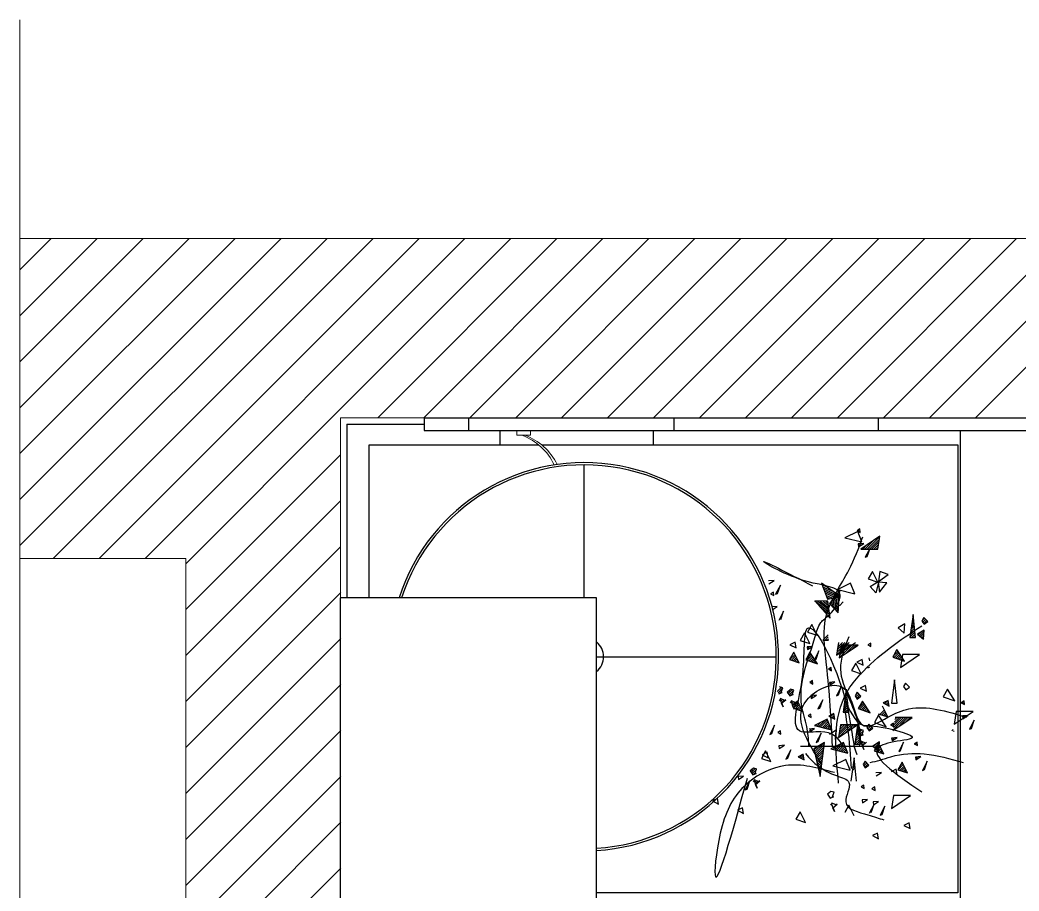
# Model space of a CAD drawing. Header units: millimetres. Extents: x 2837 to 6066, y 1056 to 2217.
# Drawn here: x 2836.9 to 2915, y 2048.4 to 2116.5 of the extents above; entities that cross this region are included whole.
import ezdxf

# ---------------------------------------------------------------- set-up
doc = ezdxf.new("R2010")
doc.units = ezdxf.units.MM
for name, color, linetype, lineweight in [('arredi', 8, 'Continuous', 30), ('legno', 35, 'Continuous', 30), ('muri sezionati', 7, 'Continuous', 18), ('retino muri', 2, 'Continuous', 18)]:
    doc.layers.add(name, color=color, linetype=linetype, lineweight=lineweight)
for name, color, linetype in [('linea tratteggiata', 111, 'Continuous'), ('piante', 102, 'Continuous'), ('tessuti', 51, 'Continuous')]:
    doc.layers.add(name, color=color, linetype=linetype)

msp = doc.modelspace()

# ---------------------------------------------------------------- linework, layer by layer
at = {"layer": 'arredi'}
for p, q in [((2868.484, 2085.374), (2871.984, 2085.374)), ((2868.484, 2085.374), (2868.484, 2084.374)), ((2871.984, 2084.374), (2871.984, 2085.374)), ((2871.984, 2085.374), (2887.984, 2085.374)), ((2887.984, 2085.374), (2887.984, 2084.374)), ((2887.984, 2085.374), (2903.984, 2085.374)), ((2903.984, 2084.374), (2903.984, 2085.374)), ((2903.984, 2085.374), (2924.984, 2085.374)), ((2868.484, 2084.374), (2871.984, 2084.374)), ((2871.984, 2084.374), (2887.984, 2084.374)), ((2887.984, 2084.374), (2903.984, 2084.374)), ((2903.984, 2084.374), (2924.984, 2084.374)), ((2880.999, 2071.286), (2880.999, 2081.686)), ((2861.955, 1870.272), (2861.955, 2071.286)), ((2881.955, 2071.286), (2861.955, 2071.286)), ((2881.955, 1870.272), (2881.955, 2071.286)), ((2881.955, 2066.686), (2895.999, 2066.686)), ((2897.889, 2059.702), (2903.611, 2059.702))]:
    msp.add_line(p, q, dxfattribs=at)
at = {"layer": 'arredi', "lineweight": 20, "transparency": 33554687}
for p, q in [((2875.716, 2084.006), (2875.716, 2084.374)), ((2876.802, 2084.006), (2876.802, 2084.374)), ((2875.716, 2084.006), (2876.802, 2084.006))]:
    msp.add_line(p, q, dxfattribs=at)
at = {"layer": 'arredi', "transparency": 33554687}
for points in [[(2864.185, 2071.286), (2864.185, 2083.245), (2877.436, 2083.245)], [(2877.672, 2083.245), (2910.185, 2083.245), (2910.185, 2048.245), (2881.955, 2048.245)]]:
    msp.add_lwpolyline(points, dxfattribs=at)
at = {"layer": 'arredi', "lineweight": 20, "transparency": 33554687}
for centre, start in [((2874.521, 2079.733), 25.31511), ((2874.758, 2079.733), 25.77401)]:
    msp.add_arc(centre, 4.564, start, 69.42576, dxfattribs=at)
at = {"layer": 'arredi'}
msp.add_arc((2880.999, 2066.686), 1.5, 309.56559, 50.43441, dxfattribs=at)
at = {"layer": 'legno'}
for p, q in [((2862.455, 2084.874), (2868.484, 2084.874)), ((2862.455, 2084.874), (2862.455, 2071.286)), ((2874.406, 2084.374), (2874.406, 2083.245)), ((2886.406, 2083.245), (2886.406, 2084.374)), ((2910.406, 1796.846), (2910.406, 2084.374))]:
    msp.add_line(p, q, dxfattribs=at)
at = {"layer": 'linea tratteggiata', "lineweight": 20, "transparency": 33554687}
msp.add_line((2836.906, 1478.712), (2836.906, 2116.463), dxfattribs=at)
at = {"layer": 'muri sezionati', "transparency": 33554687}
for p, q in [((2836.906, 2099.374), (2861.955, 2099.374)), ((2849.855, 2074.374), (2836.906, 2074.374))]:
    msp.add_line(p, q, dxfattribs=at)
at = {"layer": 'muri sezionati'}
for p, q in [((2964.08, 2099.374), (2861.955, 2099.374)), ((2861.967, 1894.374), (2861.955, 2085.374)), ((2861.955, 2085.374), (2901.955, 2085.374)), ((2901.955, 2085.374), (2941.955, 2085.374)), ((2849.855, 1894.374), (2849.855, 2074.374))]:
    msp.add_line(p, q, dxfattribs=at)
at = {"layer": 'piante'}
for p, q in [((2902.359, 2076.489), (2901.362, 2075.991)), ((2902.536, 2076.674), (2902.313, 2076.536)), ((2902.313, 2076.536), (2902.553, 2076.399)), ((2902.359, 2076.51), (2902.502, 2076.653)), ((2902.691, 2075.659), (2902.359, 2076.489)), ((2902.47, 2076.447), (2902.546, 2076.522)), ((2902.553, 2076.399), (2902.536, 2076.674)), ((2901.362, 2075.991), (2902.691, 2075.659)), ((2904.093, 2076.101), (2902.598, 2075.105)), ((2903.58, 2075.759), (2902.926, 2075.105)), ((2904.093, 2076.098), (2903.099, 2075.105)), ((2904.058, 2075.89), (2903.273, 2075.105)), ((2904.023, 2075.681), (2903.447, 2075.105)), ((2903.927, 2075.105), (2904.093, 2076.101)), ((2902.828, 2075.541), (2902.399, 2075.506)), ((2902.399, 2075.506), (2902.433, 2075.283)), ((2902.422, 2075.357), (2902.586, 2075.521)), ((2902.433, 2075.283), (2902.828, 2075.541)), ((2902.598, 2075.105), (2903.927, 2075.105)), ((2902.687, 2075.449), (2902.775, 2075.536)), ((2903.06, 2075.413), (2902.752, 2075.105)), ((2903.326, 2075.18), (2902.948, 2074.459)), ((2903.103, 2074.528), (2903.326, 2075.18)), ((2903.179, 2074.899), (2903.257, 2074.977)), ((2903.989, 2075.473), (2903.62, 2075.105)), ((2903.954, 2075.265), (2903.794, 2075.105)), ((2902.948, 2074.459), (2903.103, 2074.528)), ((2902.988, 2074.534), (2903.166, 2074.713)), ((2903.519, 2073.357), (2903.187, 2072.776)), ((2903.934, 2072.527), (2903.519, 2073.357)), ((2904.1, 2073.342), (2903.989, 2072.561)), ((2904.731, 2073.119), (2904.1, 2073.342)), ((2895.822, 2072.653), (2895.393, 2072.619)), ((2895.427, 2072.395), (2895.822, 2072.653)), ((2903.187, 2072.776), (2903.934, 2072.527)), ((2903.332, 2072.188), (2904.009, 2072.592)), ((2904.009, 2072.592), (2903.781, 2071.692)), ((2904.638, 2072.474), (2903.971, 2072.527)), ((2903.971, 2072.527), (2904.063, 2071.745)), ((2903.989, 2072.561), (2904.731, 2073.119)), ((2895.783, 2071.745), (2895.56, 2071.608)), ((2895.801, 2071.471), (2895.783, 2071.745)), ((2896.321, 2072.292), (2895.943, 2071.571)), ((2896.097, 2071.64), (2896.321, 2072.292)), ((2900.996, 2071.402), (2899.529, 2072.44)), ((2899.529, 2072.44), (2900.006, 2071.2)), ((2899.982, 2072.119), (2899.584, 2072.296)), ((2900.492, 2071.758), (2899.647, 2072.134)), ((2900.993, 2071.402), (2899.709, 2071.972)), ((2900.786, 2071.359), (2899.771, 2071.81)), ((2900.974, 2071.9), (2900.155, 2070.853)), ((2901.804, 2072.448), (2900.807, 2071.949)), ((2900.807, 2071.949), (2902.136, 2071.617)), ((2900.837, 2070.109), (2900.974, 2071.9)), ((2900.932, 2071.346), (2900.879, 2071.779)), ((2902.136, 2071.617), (2901.804, 2072.448)), ((2903.781, 2071.692), (2903.332, 2072.188)), ((2904.063, 2071.745), (2904.638, 2072.474)), ((2895.56, 2071.608), (2895.801, 2071.471)), ((2895.943, 2071.571), (2896.097, 2071.64)), ((2900.025, 2071.02), (2899.016, 2071.054)), ((2899.016, 2071.054), (2900.199, 2069.702)), ((2899.019, 2071.054), (2900.134, 2070.199)), ((2899.23, 2071.047), (2900.111, 2070.371)), ((2899.441, 2071.04), (2900.088, 2070.544)), ((2899.652, 2071.033), (2900.066, 2070.716)), ((2900.579, 2071.317), (2899.834, 2071.648)), ((2899.863, 2071.025), (2900.043, 2070.888)), ((2900.372, 2071.275), (2899.896, 2071.486)), ((2900.165, 2071.232), (2899.958, 2071.324)), ((2900.006, 2071.2), (2900.996, 2071.402)), ((2900.199, 2069.702), (2900.025, 2071.02)), ((2900.265, 2070.734), (2900.237, 2070.958)), ((2900.407, 2070.578), (2900.344, 2071.095)), ((2900.55, 2070.422), (2900.451, 2071.232)), ((2900.693, 2070.267), (2900.558, 2071.369)), ((2900.835, 2070.111), (2900.665, 2071.505)), ((2900.884, 2070.724), (2900.772, 2071.642)), ((2900.929, 2070.665), (2901.237, 2070.973)), ((2896.076, 2070.612), (2895.646, 2070.578)), ((2895.68, 2070.355), (2896.076, 2070.612)), ((2896.574, 2070.252), (2896.196, 2069.531)), ((2896.35, 2069.599), (2896.574, 2070.252)), ((2899.422, 2070.59), (2900.156, 2070.027)), ((2900.155, 2070.853), (2900.837, 2070.109)), ((2906.683, 2069.997), (2906.443, 2068.195)), ((2906.578, 2069.212), (2906.751, 2069.385)), ((2906.605, 2069.412), (2906.734, 2069.541)), ((2906.632, 2069.613), (2906.716, 2069.697)), ((2906.659, 2069.813), (2906.699, 2069.854)), ((2906.884, 2068.195), (2906.683, 2069.997)), ((2907.539, 2069.754), (2907.385, 2069.479)), ((2907.385, 2069.479), (2907.556, 2069.222)), ((2907.408, 2069.521), (2907.589, 2069.702)), ((2907.447, 2069.386), (2907.673, 2069.612)), ((2907.516, 2069.282), (2907.757, 2069.523)), ((2907.831, 2069.445), (2907.539, 2069.754)), ((2907.556, 2069.222), (2907.831, 2069.445)), ((2898.779, 2069.195), (2898.446, 2068.614)), ((2898.446, 2068.614), (2899.194, 2068.365)), ((2899.194, 2068.365), (2898.779, 2069.195)), ((2906.043, 2069.26), (2905.522, 2068.94)), ((2905.522, 2068.94), (2906.003, 2068.539)), ((2906.003, 2068.539), (2906.043, 2069.26)), ((2906.445, 2068.21), (2906.838, 2068.604)), ((2906.471, 2068.411), (2906.821, 2068.76)), ((2906.498, 2068.611), (2906.803, 2068.916)), ((2906.525, 2068.811), (2906.786, 2069.072)), ((2906.552, 2069.012), (2906.769, 2069.229)), ((2907.553, 2068.771), (2907.031, 2068.451)), ((2907.09, 2068.402), (2907.309, 2068.621)), ((2907.184, 2068.323), (2907.548, 2068.687)), ((2907.512, 2068.05), (2907.553, 2068.771)), ((2897.463, 2067.814), (2897.062, 2067.614)), ((2897.543, 2067.373), (2897.463, 2067.814)), ((2898.204, 2068.549), (2897.872, 2067.968)), ((2897.872, 2067.968), (2898.619, 2067.719)), ((2898.619, 2067.719), (2898.204, 2068.549)), ((2899.647, 2067.988), (2900.088, 2067.988)), ((2899.65, 2068.004), (2900.043, 2068.397)), ((2899.807, 2067.988), (2900.06, 2068.241)), ((2899.981, 2067.988), (2900.078, 2068.085)), ((2900.865, 2067.8), (2900.699, 2066.804)), ((2900.699, 2066.804), (2902.195, 2067.8)), ((2900.7, 2066.806), (2901.693, 2067.8)), ((2900.734, 2067.015), (2901.519, 2067.8)), ((2900.769, 2067.223), (2901.346, 2067.8)), ((2900.804, 2067.432), (2901.172, 2067.8)), ((2906.443, 2068.195), (2906.884, 2068.195)), ((2906.602, 2068.195), (2906.855, 2068.448)), ((2906.776, 2068.195), (2906.873, 2068.291)), ((2907.031, 2068.451), (2907.512, 2068.05)), ((2907.279, 2068.244), (2907.538, 2068.503)), ((2907.374, 2068.165), (2907.527, 2068.319)), ((2907.469, 2068.087), (2907.517, 2068.135)), ((2897.376, 2067.053), (2897.044, 2066.472)), ((2897.062, 2067.614), (2897.543, 2067.373)), ((2897.791, 2066.223), (2897.376, 2067.053)), ((2898.633, 2067.036), (2898.301, 2066.455)), ((2898.838, 2067.5), (2898.409, 2067.465)), ((2898.409, 2067.465), (2898.443, 2067.242)), ((2898.432, 2067.316), (2898.596, 2067.48)), ((2898.443, 2067.242), (2898.838, 2067.5)), ((2899.215, 2066.123), (2898.633, 2067.036)), ((2898.697, 2067.408), (2898.785, 2067.495)), ((2899.336, 2067.139), (2898.958, 2066.418)), ((2899.113, 2066.487), (2899.336, 2067.139)), ((2901.074, 2067.597), (2900.908, 2066.601)), ((2900.908, 2066.601), (2902.403, 2067.597)), ((2900.908, 2066.604), (2901.901, 2067.597)), ((2900.943, 2066.812), (2901.728, 2067.597)), ((2900.978, 2067.02), (2901.554, 2067.597)), ((2901.012, 2067.229), (2901.381, 2067.597)), ((2901.047, 2067.437), (2901.207, 2067.597)), ((2902.403, 2067.597), (2901.074, 2067.597)), ((2901.421, 2066.943), (2902.075, 2067.597)), ((2901.941, 2067.289), (2902.249, 2067.597)), ((2903.377, 2067.761), (2903.154, 2067.624)), ((2903.154, 2067.624), (2903.395, 2067.487)), ((2903.395, 2067.487), (2903.377, 2067.761)), ((2905.428, 2067.242), (2905.096, 2066.661)), ((2905.132, 2066.724), (2905.515, 2067.107)), ((2905.364, 2067.13), (2905.447, 2067.213)), ((2906.01, 2066.329), (2905.428, 2067.242)), ((2897.044, 2066.472), (2897.791, 2066.223)), ((2897.061, 2066.466), (2897.467, 2066.872)), ((2897.191, 2066.423), (2897.524, 2066.756)), ((2897.245, 2066.824), (2897.409, 2066.987)), ((2897.321, 2066.379), (2897.582, 2066.64)), ((2897.451, 2066.336), (2897.64, 2066.525)), ((2897.582, 2066.293), (2897.698, 2066.409)), ((2897.712, 2066.249), (2897.756, 2066.293)), ((2898.301, 2066.455), (2899.215, 2066.123)), ((2898.337, 2066.518), (2898.72, 2066.901)), ((2898.409, 2066.416), (2898.787, 2066.794)), ((2898.536, 2066.37), (2898.855, 2066.688)), ((2898.569, 2066.924), (2898.652, 2067.007)), ((2898.663, 2066.323), (2898.922, 2066.582)), ((2898.791, 2066.277), (2898.99, 2066.476)), ((2898.918, 2066.231), (2899.057, 2066.37)), ((2898.958, 2066.418), (2899.113, 2066.487)), ((2898.998, 2066.493), (2899.176, 2066.672)), ((2899.045, 2066.184), (2899.125, 2066.264)), ((2899.189, 2066.858), (2899.267, 2066.936)), ((2902.705, 2066.476), (2902.304, 2066.276)), ((2902.304, 2066.276), (2902.785, 2066.035)), ((2902.785, 2066.035), (2902.705, 2066.476)), ((2903.24, 2066.594), (2903.274, 2066.371)), ((2905.096, 2066.661), (2906.01, 2066.329)), ((2905.204, 2066.622), (2905.582, 2067.001)), ((2905.331, 2066.576), (2905.65, 2066.895)), ((2905.458, 2066.53), (2905.717, 2066.789)), ((2905.586, 2066.483), (2905.785, 2066.683)), ((2905.872, 2066.855), (2905.706, 2065.859)), ((2905.706, 2065.859), (2907.202, 2066.855)), ((2905.713, 2066.437), (2905.852, 2066.577)), ((2905.84, 2066.391), (2905.92, 2066.471)), ((2907.202, 2066.855), (2905.872, 2066.855)), ((2905.968, 2066.345), (2905.988, 2066.365)), ((2899.173, 2066.138), (2899.192, 2066.158)), ((2900.291, 2065.848), (2900.068, 2065.711)), ((2900.068, 2065.711), (2900.308, 2065.574)), ((2900.114, 2065.684), (2900.257, 2065.827)), ((2900.225, 2065.621), (2900.3, 2065.697)), ((2900.308, 2065.574), (2900.291, 2065.848)), ((2902.207, 2066.181), (2901.875, 2065.6)), ((2901.875, 2065.6), (2902.623, 2065.351)), ((2902.623, 2065.351), (2902.207, 2066.181)), ((2903.156, 2065.829), (2903.31, 2065.897)), ((2898.84, 2064.823), (2898.617, 2064.686)), ((2898.617, 2064.686), (2898.858, 2064.549)), ((2898.664, 2064.659), (2898.807, 2064.802)), ((2898.858, 2064.549), (2898.84, 2064.823)), ((2900.583, 2064.715), (2900.153, 2064.681)), ((2900.153, 2064.681), (2900.188, 2064.458)), ((2900.176, 2064.532), (2900.341, 2064.696)), ((2900.188, 2064.458), (2900.583, 2064.715)), ((2900.442, 2064.623), (2900.529, 2064.711)), ((2905.248, 2064.873), (2905.008, 2063.07)), ((2905.449, 2063.07), (2905.248, 2064.873)), ((2896.072, 2063.977), (2896.385, 2064.291)), ((2896.141, 2063.873), (2896.492, 2064.224)), ((2896.195, 2063.793), (2896.469, 2063.896)), ((2896.259, 2063.818), (2896.399, 2063.957)), ((2896.504, 2064.257), (2896.263, 2064.325)), ((2896.364, 2063.857), (2896.504, 2064.257)), ((2896.469, 2063.896), (2896.364, 2063.857)), ((2897.123, 2064.154), (2896.848, 2063.931)), ((2896.848, 2063.931), (2897.054, 2063.622)), ((2896.862, 2063.91), (2897.033, 2064.081)), ((2896.931, 2063.805), (2897.245, 2064.119)), ((2897.001, 2063.701), (2897.352, 2064.052)), ((2897.363, 2064.085), (2897.123, 2064.154)), ((2897.223, 2063.685), (2897.363, 2064.085)), ((2898.774, 2064.596), (2898.85, 2064.672)), ((2901.081, 2064.355), (2900.703, 2063.634)), ((2900.858, 2063.702), (2901.081, 2064.355)), ((2900.934, 2064.074), (2901.012, 2064.152)), ((2901.459, 2064.155), (2901.219, 2062.353)), ((2901.435, 2063.971), (2901.475, 2064.012)), ((2901.66, 2062.353), (2901.459, 2064.155)), ((2902.315, 2063.912), (2902.161, 2063.637)), ((2902.607, 2063.603), (2902.315, 2063.912)), ((2902.958, 2064.435), (2902.557, 2064.235)), ((2902.557, 2064.235), (2903.038, 2063.995)), ((2903.038, 2063.995), (2902.958, 2064.435)), ((2906.104, 2064.629), (2905.95, 2064.355)), ((2905.95, 2064.355), (2906.122, 2064.097)), ((2906.396, 2064.32), (2906.104, 2064.629)), ((2906.122, 2064.097), (2906.396, 2064.32)), ((2909.379, 2064.147), (2909.047, 2063.566)), ((2909.961, 2063.234), (2909.379, 2064.147)), ((2896.332, 2063.416), (2896.263, 2063.244)), ((2896.263, 2063.244), (2896.298, 2063.33)), ((2896.298, 2063.33), (2896.538, 2062.763)), ((2896.301, 2063.339), (2896.364, 2063.401)), ((2896.668, 2063.263), (2896.332, 2063.416)), ((2896.348, 2063.212), (2896.483, 2063.347)), ((2896.4, 2063.09), (2896.603, 2063.293)), ((2896.418, 2063.047), (2896.744, 2063.33)), ((2896.744, 2063.33), (2896.654, 2063.251)), ((2896.654, 2063.251), (2896.668, 2063.263)), ((2897.054, 2063.622), (2897.329, 2063.725)), ((2897.119, 2063.646), (2897.259, 2063.786)), ((2897.191, 2063.244), (2897.123, 2063.072)), ((2897.123, 2063.072), (2897.157, 2063.158)), ((2897.157, 2063.158), (2897.398, 2062.592)), ((2897.161, 2063.167), (2897.223, 2063.229)), ((2897.527, 2063.092), (2897.191, 2063.244)), ((2897.207, 2063.04), (2897.343, 2063.175)), ((2897.329, 2063.725), (2897.223, 2063.685)), ((2897.259, 2062.918), (2897.462, 2063.121)), ((2897.277, 2062.875), (2897.604, 2063.158)), ((2897.67, 2063.243), (2897.338, 2062.662)), ((2897.604, 2063.158), (2897.513, 2063.079)), ((2897.539, 2063.014), (2897.703, 2063.178)), ((2898.086, 2062.413), (2897.67, 2063.243)), ((2899.132, 2063.69), (2898.703, 2063.656)), ((2898.703, 2063.656), (2898.737, 2063.433)), ((2898.726, 2063.507), (2898.89, 2063.671)), ((2898.737, 2063.433), (2899.132, 2063.69)), ((2898.991, 2063.598), (2899.079, 2063.686)), ((2899.631, 2063.33), (2899.253, 2062.609)), ((2899.407, 2062.677), (2899.631, 2063.33)), ((2899.483, 2063.049), (2899.561, 2063.127)), ((2900.703, 2063.634), (2900.858, 2063.702)), ((2900.743, 2063.709), (2900.921, 2063.888)), ((2901.301, 2062.97), (2901.562, 2063.231)), ((2901.328, 2063.17), (2901.545, 2063.387)), ((2901.354, 2063.37), (2901.527, 2063.543)), ((2901.381, 2063.571), (2901.51, 2063.699)), ((2901.408, 2063.771), (2901.492, 2063.856)), ((2902.161, 2063.637), (2902.332, 2063.38)), ((2902.184, 2063.68), (2902.365, 2063.86)), ((2902.223, 2063.544), (2902.449, 2063.771)), ((2902.292, 2063.44), (2902.533, 2063.681)), ((2902.332, 2063.38), (2902.607, 2063.603)), ((2902.742, 2063.223), (2902.41, 2062.642)), ((2902.678, 2063.111), (2902.761, 2063.194)), ((2903.324, 2062.31), (2902.742, 2063.223)), ((2904.746, 2063.274), (2904.345, 2063.074)), ((2904.468, 2063.012), (2904.714, 2063.258)), ((2904.584, 2062.955), (2904.771, 2063.141)), ((2904.827, 2062.834), (2904.746, 2063.274)), ((2909.047, 2063.566), (2909.961, 2063.234)), ((2910.68, 2063.233), (2910.457, 2063.096)), ((2910.503, 2063.07), (2910.646, 2063.213)), ((2910.697, 2062.959), (2910.68, 2063.233)), ((2896.538, 2062.763), (2896.418, 2063.047)), ((2897.398, 2062.592), (2897.277, 2062.875)), ((2897.338, 2062.662), (2898.086, 2062.413)), ((2897.355, 2062.657), (2897.761, 2063.062)), ((2897.485, 2062.613), (2897.819, 2062.947)), ((2897.513, 2063.079), (2897.527, 2063.092)), ((2897.616, 2062.57), (2897.877, 2062.831)), ((2897.746, 2062.527), (2897.935, 2062.715)), ((2897.876, 2062.483), (2897.993, 2062.6)), ((2898.006, 2062.44), (2898.05, 2062.484)), ((2899.253, 2062.609), (2899.407, 2062.677)), ((2899.292, 2062.684), (2899.471, 2062.863)), ((2901.219, 2062.353), (2901.66, 2062.353)), ((2901.221, 2062.369), (2901.614, 2062.762)), ((2901.247, 2062.569), (2901.597, 2062.918)), ((2901.274, 2062.769), (2901.579, 2063.075)), ((2901.378, 2062.353), (2901.631, 2062.606)), ((2901.552, 2062.353), (2901.649, 2062.45)), ((2902.41, 2062.642), (2903.324, 2062.31)), ((2902.446, 2062.705), (2902.829, 2063.088)), ((2902.517, 2062.603), (2902.896, 2062.982)), ((2902.645, 2062.557), (2902.964, 2062.876)), ((2902.772, 2062.51), (2903.031, 2062.769)), ((2902.899, 2062.464), (2903.099, 2062.663)), ((2903.027, 2062.418), (2903.166, 2062.557)), ((2903.154, 2062.372), (2903.234, 2062.451)), ((2903.281, 2062.325), (2903.301, 2062.345)), ((2904.103, 2062.184), (2904.437, 2062.517)), ((2904.234, 2062.141), (2904.495, 2062.402)), ((2904.704, 2061.984), (2904.288, 2062.814)), ((2904.345, 2063.074), (2904.827, 2062.834)), ((2904.353, 2063.07), (2904.367, 2063.085)), ((2904.7, 2062.897), (2904.797, 2062.994)), ((2904.816, 2062.839), (2904.824, 2062.847)), ((2905.008, 2063.07), (2905.449, 2063.07)), ((2910.063, 2062.415), (2909.896, 2061.419)), ((2909.896, 2061.419), (2911.392, 2062.415)), ((2911.392, 2062.415), (2910.063, 2062.415)), ((2910.457, 2063.096), (2910.697, 2062.959)), ((2910.613, 2063.006), (2910.689, 2063.082)), ((2898.705, 2062.203), (2898.481, 2062.066)), ((2898.481, 2062.066), (2898.722, 2061.929)), ((2898.638, 2061.976), (2898.714, 2062.052)), ((2898.722, 2061.929), (2898.705, 2062.203)), ((2899.982, 2061.816), (2898.985, 2061.318)), ((2899.184, 2061.268), (2899.483, 2061.567)), ((2899.323, 2061.233), (2899.83, 2061.74)), ((2899.462, 2061.199), (2900.01, 2061.746)), ((2899.601, 2061.164), (2900.059, 2061.622)), ((2900.314, 2060.986), (2899.982, 2061.816)), ((2900.506, 2062.241), (2900.105, 2062.04)), ((2900.105, 2062.04), (2900.586, 2061.8)), ((2900.112, 2062.037), (2900.126, 2062.051)), ((2900.228, 2061.979), (2900.473, 2062.224)), ((2900.343, 2061.921), (2900.53, 2062.107)), ((2900.459, 2061.863), (2900.557, 2061.961)), ((2900.586, 2061.8), (2900.506, 2062.241)), ((2900.575, 2061.805), (2900.583, 2061.814)), ((2902.386, 2061.667), (2902.145, 2059.865)), ((2902.586, 2059.865), (2902.386, 2061.667)), ((2903.994, 2062.118), (2903.661, 2061.537)), ((2903.956, 2062.233), (2904.704, 2061.984)), ((2904.575, 2061.205), (2903.994, 2062.118)), ((2904.364, 2062.097), (2904.553, 2062.286)), ((2904.494, 2062.054), (2904.61, 2062.17)), ((2904.624, 2062.01), (2904.668, 2062.055)), ((2905.119, 2060.933), (2906.614, 2061.93)), ((2905.119, 2060.936), (2906.113, 2061.93)), ((2905.154, 2061.145), (2905.939, 2061.93)), ((2905.189, 2061.353), (2905.766, 2061.93)), ((2905.224, 2061.561), (2905.592, 2061.93)), ((2905.258, 2061.77), (2905.418, 2061.93)), ((2906.614, 2061.93), (2905.285, 2061.93)), ((2905.632, 2061.275), (2906.286, 2061.93)), ((2906.152, 2061.622), (2906.46, 2061.93)), ((2910.972, 2062.1), (2910.542, 2062.066)), ((2910.542, 2062.066), (2910.577, 2061.843)), ((2910.565, 2061.917), (2910.73, 2062.081)), ((2910.577, 2061.843), (2910.972, 2062.1)), ((2910.831, 2062.008), (2910.918, 2062.096)), ((2911.47, 2061.74), (2911.092, 2061.019)), ((2911.247, 2061.088), (2911.47, 2061.74)), ((2895.867, 2061.342), (2895.489, 2060.621)), ((2895.644, 2060.69), (2895.867, 2061.342)), ((2896.338, 2060.9), (2896.115, 2060.762)), ((2896.355, 2060.625), (2896.338, 2060.9)), ((2898.997, 2061.07), (2898.567, 2061.036)), ((2898.59, 2060.887), (2898.755, 2061.051)), ((2898.602, 2060.813), (2898.997, 2061.07)), ((2898.856, 2060.978), (2898.943, 2061.066)), ((2898.985, 2061.318), (2900.314, 2060.986)), ((2899.046, 2061.303), (2899.136, 2061.393)), ((2899.74, 2061.129), (2900.109, 2061.498)), ((2899.879, 2061.095), (2900.159, 2061.374)), ((2900.018, 2061.06), (2900.208, 2061.25)), ((2900.674, 2060.937), (2900.153, 2060.617)), ((2900.157, 2061.025), (2900.258, 2061.126)), ((2900.296, 2060.99), (2900.308, 2061.002)), ((2900.634, 2060.216), (2900.674, 2060.937)), ((2901.024, 2061.371), (2900.858, 2060.375)), ((2900.858, 2060.375), (2902.353, 2061.371)), ((2900.858, 2060.377), (2901.852, 2061.371)), ((2900.893, 2060.586), (2901.678, 2061.371)), ((2900.928, 2060.794), (2901.505, 2061.371)), ((2900.963, 2061.002), (2901.331, 2061.371)), ((2900.997, 2061.211), (2901.157, 2061.371)), ((2902.353, 2061.371), (2901.024, 2061.371)), ((2901.371, 2060.716), (2902.025, 2061.371)), ((2901.891, 2061.063), (2902.199, 2061.371)), ((2902.254, 2060.682), (2902.471, 2060.899)), ((2902.281, 2060.882), (2902.454, 2061.055)), ((2902.573, 2061.003), (2902.298, 2060.78)), ((2902.298, 2060.78), (2902.504, 2060.471)), ((2902.308, 2061.083), (2902.436, 2061.211)), ((2902.312, 2060.759), (2902.483, 2060.93)), ((2902.335, 2061.283), (2902.419, 2061.368)), ((2902.361, 2061.483), (2902.402, 2061.524)), ((2902.381, 2060.655), (2902.694, 2060.968)), ((2902.451, 2060.551), (2902.802, 2060.902)), ((2902.813, 2060.934), (2902.573, 2061.003)), ((2902.673, 2060.534), (2902.813, 2060.934)), ((2903.242, 2061.424), (2903.087, 2061.15)), ((2903.087, 2061.15), (2903.259, 2060.892)), ((2903.111, 2061.192), (2903.291, 2061.372)), ((2903.149, 2061.056), (2903.376, 2061.283)), ((2903.219, 2060.952), (2903.46, 2061.193)), ((2903.534, 2061.115), (2903.242, 2061.424)), ((2903.259, 2060.892), (2903.534, 2061.115)), ((2903.661, 2061.537), (2904.575, 2061.205)), ((2905.15, 2061.501), (2904.926, 2061.363)), ((2904.926, 2061.363), (2905.167, 2061.226)), ((2904.973, 2061.337), (2905.116, 2061.48)), ((2905.083, 2061.274), (2905.159, 2061.35)), ((2905.167, 2061.226), (2905.15, 2061.501)), ((2909.716, 2060.893), (2909.832, 2061.01)), ((2909.846, 2060.85), (2909.89, 2060.894)), ((2911.092, 2061.019), (2911.247, 2061.088)), ((2911.132, 2061.094), (2911.31, 2061.273)), ((2911.323, 2061.459), (2911.401, 2061.537)), ((2895.489, 2060.621), (2895.644, 2060.69)), ((2896.115, 2060.762), (2896.355, 2060.625)), ((2899.495, 2060.71), (2899.117, 2059.989)), ((2899.117, 2059.989), (2899.272, 2060.058)), ((2899.157, 2060.064), (2899.335, 2060.243)), ((2899.272, 2060.058), (2899.495, 2060.71)), ((2899.348, 2060.429), (2899.426, 2060.507)), ((2901.251, 2059.993), (2900.254, 2059.495)), ((2901.583, 2059.163), (2901.251, 2059.993)), ((2902.147, 2059.881), (2902.541, 2060.274)), ((2902.174, 2060.081), (2902.523, 2060.43)), ((2902.201, 2060.281), (2902.506, 2060.587)), ((2902.228, 2060.482), (2902.489, 2060.743)), ((2902.305, 2059.865), (2902.558, 2060.118)), ((2902.504, 2060.471), (2902.779, 2060.574)), ((2902.569, 2060.495), (2902.708, 2060.635)), ((2902.641, 2060.093), (2902.573, 2059.921)), ((2902.573, 2059.921), (2902.607, 2060.007)), ((2902.607, 2060.007), (2902.847, 2059.441)), ((2902.61, 2060.016), (2902.673, 2060.079)), ((2902.977, 2059.941), (2902.641, 2060.093)), ((2902.657, 2059.889), (2902.793, 2060.025)), ((2902.779, 2060.574), (2902.673, 2060.534)), ((2902.727, 2059.724), (2903.054, 2060.007)), ((2903.054, 2060.007), (2902.963, 2059.929)), ((2904.064, 2060.028), (2903.543, 2059.708)), ((2904.024, 2059.307), (2904.064, 2060.028)), ((2905.442, 2060.368), (2905.012, 2060.333)), ((2905.012, 2060.333), (2905.047, 2060.11)), ((2905.035, 2060.184), (2905.199, 2060.348)), ((2905.047, 2060.11), (2905.442, 2060.368)), ((2905.3, 2060.276), (2905.388, 2060.364)), ((2905.94, 2060.007), (2905.562, 2059.286)), ((2905.717, 2059.355), (2905.94, 2060.007)), ((2907.005, 2060.014), (2906.782, 2059.877)), ((2906.828, 2059.85), (2906.972, 2059.994)), ((2907.022, 2059.74), (2907.005, 2060.014)), ((2895.168, 2059.32), (2894.836, 2058.739)), ((2895.292, 2059.228), (2894.891, 2059.028)), ((2895.584, 2058.49), (2895.168, 2059.32)), ((2895.372, 2058.787), (2895.292, 2059.228)), ((2896.63, 2059.767), (2896.201, 2059.732)), ((2896.201, 2059.732), (2896.235, 2059.509)), ((2896.235, 2059.509), (2896.63, 2059.767)), ((2897.128, 2059.406), (2896.751, 2058.685)), ((2896.905, 2058.754), (2897.128, 2059.406)), ((2899.773, 2059.988), (2898.942, 2059.49)), ((2898.942, 2059.49), (2899.441, 2057.331)), ((2898.963, 2059.4), (2899.218, 2059.655)), ((2898.996, 2059.259), (2899.652, 2059.915)), ((2899.028, 2059.118), (2899.755, 2059.845)), ((2899.061, 2058.977), (2899.73, 2059.646)), ((2899.093, 2058.836), (2899.706, 2059.448)), ((2899.126, 2058.695), (2899.681, 2059.25)), ((2899.441, 2057.331), (2899.773, 2059.988)), ((2900.254, 2059.495), (2901.583, 2059.163)), ((2900.314, 2059.48), (2900.405, 2059.571)), ((2900.453, 2059.446), (2900.752, 2059.744)), ((2900.592, 2059.411), (2901.099, 2059.918)), ((2900.731, 2059.376), (2901.279, 2059.924)), ((2900.87, 2059.341), (2901.328, 2059.8)), ((2901.009, 2059.307), (2901.378, 2059.676)), ((2901.148, 2059.272), (2901.428, 2059.552)), ((2901.287, 2059.237), (2901.477, 2059.428)), ((2901.426, 2059.203), (2901.527, 2059.304)), ((2902.145, 2059.865), (2902.586, 2059.865)), ((2902.479, 2059.865), (2902.575, 2059.962)), ((2902.709, 2059.767), (2902.912, 2059.97)), ((2902.847, 2059.441), (2902.727, 2059.724)), ((2902.963, 2059.929), (2902.977, 2059.941)), ((2903.543, 2059.708), (2904.024, 2059.307)), ((2903.601, 2059.659), (2903.821, 2059.878)), ((2903.98, 2059.921), (2903.647, 2059.34)), ((2903.647, 2059.34), (2904.395, 2059.091)), ((2903.664, 2059.334), (2904.07, 2059.74)), ((2903.696, 2059.58), (2904.06, 2059.944)), ((2903.791, 2059.501), (2904.049, 2059.76)), ((2903.795, 2059.291), (2904.128, 2059.624)), ((2903.849, 2059.692), (2904.012, 2059.856)), ((2903.886, 2059.422), (2904.039, 2059.576)), ((2903.925, 2059.247), (2904.186, 2059.509)), ((2904.395, 2059.091), (2903.98, 2059.921)), ((2903.98, 2059.344), (2904.029, 2059.392)), ((2904.055, 2059.204), (2904.244, 2059.393)), ((2904.185, 2059.161), (2904.302, 2059.277)), ((2905.562, 2059.286), (2905.717, 2059.355)), ((2905.601, 2059.362), (2905.78, 2059.54)), ((2905.793, 2059.726), (2905.87, 2059.804)), ((2906.782, 2059.877), (2907.022, 2059.74)), ((2906.939, 2059.787), (2907.015, 2059.863)), ((2894.836, 2058.739), (2895.584, 2058.49)), ((2894.891, 2059.028), (2895.372, 2058.787)), ((2896.751, 2058.685), (2896.905, 2058.754)), ((2898.11, 2059.069), (2897.709, 2058.868)), ((2897.709, 2058.868), (2898.19, 2058.628)), ((2897.716, 2058.865), (2897.73, 2058.879)), ((2897.832, 2058.807), (2898.077, 2059.052)), ((2897.948, 2058.749), (2898.134, 2058.936)), ((2898.063, 2058.691), (2898.161, 2058.789)), ((2898.19, 2058.628), (2898.11, 2059.069)), ((2898.179, 2058.634), (2898.187, 2058.642)), ((2899.159, 2058.554), (2899.656, 2059.051)), ((2899.191, 2058.413), (2899.631, 2058.853)), ((2899.224, 2058.272), (2899.606, 2058.654)), ((2899.256, 2058.131), (2899.581, 2058.456)), ((2901.427, 2058.65), (2900.43, 2058.152)), ((2901.76, 2057.82), (2901.427, 2058.65)), ((2901.565, 2059.168), (2901.576, 2059.18)), ((2902.077, 2058.774), (2901.837, 2056.972)), ((2902.026, 2058.39), (2902.11, 2058.475)), ((2902.053, 2058.59), (2902.093, 2058.631)), ((2902.278, 2056.972), (2902.077, 2058.774)), ((2902.933, 2058.531), (2902.779, 2058.256)), ((2902.802, 2058.299), (2902.983, 2058.479)), ((2903.225, 2058.222), (2902.933, 2058.531)), ((2904.316, 2059.117), (2904.36, 2059.161)), ((2905.835, 2058.435), (2905.503, 2057.854)), ((2906.251, 2057.605), (2905.835, 2058.435)), ((2907.297, 2058.881), (2906.868, 2058.847)), ((2906.868, 2058.847), (2906.902, 2058.624)), ((2906.891, 2058.698), (2907.055, 2058.862)), ((2906.902, 2058.624), (2907.297, 2058.881)), ((2907.156, 2058.789), (2907.244, 2058.877)), ((2907.796, 2058.521), (2907.418, 2057.8)), ((2907.572, 2057.869), (2907.796, 2058.521)), ((2894.224, 2057.981), (2893.95, 2057.758)), ((2893.95, 2057.758), (2894.156, 2057.449)), ((2893.963, 2057.737), (2894.135, 2057.909)), ((2894.033, 2057.633), (2894.346, 2057.947)), ((2894.102, 2057.529), (2894.454, 2057.88)), ((2894.465, 2057.913), (2894.224, 2057.981)), ((2894.325, 2057.513), (2894.465, 2057.913)), ((2899.289, 2057.99), (2899.557, 2058.257)), ((2899.321, 2057.849), (2899.532, 2058.059)), ((2899.354, 2057.707), (2899.507, 2057.861)), ((2899.387, 2057.566), (2899.482, 2057.662)), ((2900.43, 2058.152), (2901.76, 2057.82)), ((2901.946, 2057.789), (2902.163, 2058.006)), ((2901.972, 2057.989), (2902.145, 2058.162)), ((2901.999, 2058.19), (2902.128, 2058.318)), ((2902.779, 2058.256), (2902.951, 2057.999)), ((2902.841, 2058.163), (2903.067, 2058.39)), ((2902.91, 2058.059), (2903.151, 2058.3)), ((2902.951, 2057.999), (2903.225, 2058.222)), ((2905.364, 2057.893), (2904.963, 2057.693)), ((2905.445, 2057.452), (2905.364, 2057.893)), ((2905.503, 2057.854), (2906.251, 2057.605)), ((2905.52, 2057.848), (2905.926, 2058.254)), ((2905.65, 2057.804), (2905.984, 2058.138)), ((2905.704, 2058.206), (2905.868, 2058.369)), ((2905.781, 2057.761), (2906.042, 2058.022)), ((2905.911, 2057.718), (2906.1, 2057.906)), ((2906.041, 2057.674), (2906.157, 2057.791)), ((2906.171, 2057.631), (2906.215, 2057.675)), ((2907.418, 2057.8), (2907.572, 2057.869)), ((2907.457, 2057.875), (2907.636, 2058.054)), ((2907.648, 2058.24), (2907.726, 2058.318)), ((2893.443, 2057.36), (2893.014, 2057.326)), ((2893.014, 2057.326), (2893.048, 2057.103)), ((2893.048, 2057.103), (2893.443, 2057.36)), ((2893.941, 2057), (2893.563, 2056.279)), ((2893.718, 2056.347), (2893.941, 2057)), ((2894.156, 2057.449), (2894.431, 2057.552)), ((2894.22, 2057.474), (2894.36, 2057.613)), ((2894.293, 2057.072), (2894.224, 2056.9)), ((2894.224, 2056.9), (2894.259, 2056.986)), ((2894.259, 2056.986), (2894.499, 2056.419)), ((2894.262, 2056.995), (2894.325, 2057.057)), ((2894.629, 2056.919), (2894.293, 2057.072)), ((2894.309, 2056.868), (2894.444, 2057.003)), ((2894.431, 2057.552), (2894.325, 2057.513)), ((2894.361, 2056.746), (2894.564, 2056.949)), ((2894.379, 2056.703), (2894.705, 2056.986)), ((2894.705, 2056.986), (2894.615, 2056.907)), ((2894.615, 2056.907), (2894.629, 2056.919)), ((2899.419, 2057.425), (2899.457, 2057.464)), ((2904.209, 2057.643), (2903.78, 2057.608)), ((2903.814, 2057.385), (2904.209, 2057.643)), ((2893.563, 2056.279), (2893.718, 2056.347)), ((2894.499, 2056.419), (2894.379, 2056.703)), ((2900.27, 2056.163), (2899.995, 2055.94)), ((2900.51, 2056.094), (2900.27, 2056.163)), ((2900.37, 2055.694), (2900.51, 2056.094)), ((2902.847, 2056.661), (2902.623, 2056.523)), ((2902.623, 2056.523), (2902.864, 2056.386)), ((2902.864, 2056.386), (2902.847, 2056.661)), ((2903.699, 2056.512), (2903.475, 2056.375)), ((2903.475, 2056.375), (2903.716, 2056.238)), ((2903.716, 2056.238), (2903.699, 2056.512)), ((2891.407, 2055.611), (2891.006, 2055.411)), ((2891.006, 2055.411), (2891.487, 2055.171)), ((2891.487, 2055.171), (2891.407, 2055.611)), ((2899.995, 2055.94), (2900.201, 2055.631)), ((2900.201, 2055.631), (2900.476, 2055.734)), ((2900.476, 2055.734), (2900.37, 2055.694)), ((2903.139, 2055.528), (2902.709, 2055.493)), ((2902.709, 2055.493), (2902.744, 2055.27)), ((2902.744, 2055.27), (2903.139, 2055.528)), ((2903.991, 2055.379), (2903.561, 2055.345)), ((2903.561, 2055.345), (2903.596, 2055.122)), ((2903.596, 2055.122), (2903.991, 2055.379)), ((2905.166, 2055.828), (2905, 2054.832)), ((2905, 2054.832), (2906.495, 2055.828)), ((2906.495, 2055.828), (2905.166, 2055.828)), ((2893.366, 2054.885), (2892.965, 2054.685)), ((2892.965, 2054.685), (2893.446, 2054.445)), ((2893.446, 2054.445), (2893.366, 2054.885)), ((2897.865, 2054.566), (2897.532, 2053.984)), ((2898.28, 2053.735), (2897.865, 2054.566)), ((2900.338, 2055.253), (2900.27, 2055.081)), ((2900.27, 2055.081), (2900.304, 2055.167)), ((2900.304, 2055.167), (2900.544, 2054.601)), ((2900.674, 2055.101), (2900.338, 2055.253)), ((2900.424, 2054.884), (2900.751, 2055.167)), ((2900.544, 2054.601), (2900.424, 2054.884)), ((2900.751, 2055.167), (2900.66, 2055.088)), ((2900.66, 2055.088), (2900.674, 2055.101)), ((2901.677, 2055.081), (2901.344, 2054.5)), ((2902.092, 2054.251), (2901.677, 2055.081)), ((2903.637, 2055.167), (2903.259, 2054.446)), ((2903.414, 2054.515), (2903.637, 2055.167)), ((2904.489, 2055.019), (2904.111, 2054.298)), ((2904.266, 2054.366), (2904.489, 2055.019)), ((2897.532, 2053.984), (2898.28, 2053.735)), ((2904.111, 2054.298), (2904.266, 2054.366)), ((2906.372, 2053.697), (2905.971, 2053.497)), ((2905.971, 2053.497), (2906.452, 2053.256)), ((2906.452, 2053.256), (2906.372, 2053.697)), ((2903.913, 2052.905), (2903.513, 2052.704)), ((2903.513, 2052.704), (2903.994, 2052.464)), ((2903.994, 2052.464), (2903.913, 2052.905))]:
    msp.add_line(p, q, dxfattribs=at)
for points, knots in [([(2900.393, 2059.702), (2900.301, 2061.794), (2900.071, 2065.223), (2899.426, 2070.092), (2901.662, 2073.092), (2902.436, 2075.19), (2902.761, 2076.073)], [0.2407299, 0.2407299, 0.2407299, 0.2407299, 0.4328981, 0.5526498, 0.6716806, 0.758179, 0.758179, 0.758179, 0.758179]), ([(2898.539, 2059.761), (2898.527, 2060.26), (2898.428, 2061.297), (2897.466, 2064.089), (2898.661, 2066.788), (2899.335, 2069.36), (2900.376, 2070.067), (2901.741, 2072.144), (2897.971, 2072.289), (2893.208, 2075.135), (2896.883, 2073.242), (2898.84, 2072.234)], [0.2328916, 0.2328916, 0.2328916, 0.2328916, 0.2785903, 0.3283542, 0.4975357, 0.5333851, 0.5604623, 0.6146557, 0.6998715, 0.8143277, 0.9447021, 0.9447021, 0.9447021, 0.9447021]), ([(2901.19, 2059.702), (2900.893, 2060.391), (2900.051, 2061.057), (2896.796, 2060.401), (2898.451, 2064.876), (2897.747, 2071.852), (2901.711, 2064.251), (2901.98, 2059.736), (2902.293, 2059.047)], [0.1652184, 0.1652184, 0.1652184, 0.1652184, 0.2439968, 0.290607, 0.4037059, 0.5374282, 0.7665797, 0.8470085, 0.8470085, 0.8470085, 0.8470085]), ([(2902.506, 2059.702), (2902.801, 2060.772), (2901.836, 2063.131), (2900.717, 2065.77), (2901.361, 2067.409), (2901.702, 2068.275)], [0.3121348, 0.3121348, 0.3121348, 0.3121348, 0.4230764, 0.4954075, 0.5763837, 0.5763837, 0.5763837, 0.5763837]), ([(2898.295, 2059.112), (2898.838, 2058.384), (2899.937, 2057.55), (2902.179, 2056.968), (2900.765, 2054.901), (2903.045, 2054.396), (2904.023, 2054.062), (2904.408, 2053.931)], [0.2685091, 0.2685091, 0.2685091, 0.2685091, 0.3577777, 0.3917289, 0.4387726, 0.5001594, 0.540111, 0.540111, 0.540111, 0.540111]), ([(2903.346, 2058.432), (2903.81, 2058.487), (2905.364, 2059.1), (2907.708, 2059.221), (2909.587, 2058.711), (2910.608, 2058.433)], [0.9001729, 0.9001729, 0.9001729, 0.9001729, 0.9479143, 1.028094, 1.123427, 1.123427, 1.123427, 1.123427])]:
    msp.add_open_spline(points, degree=3, knots=knots, dxfattribs=at)
for points in [[(2900.872, 2056.796), (2901.539, 2063.951), (2902.538, 2065.283), (2907.368, 2069.11)], [(2899.54, 2058.294), (2898.374, 2063.286), (2901.205, 2064.284), (2902.871, 2061.289), (2904.703, 2061.954), (2906.369, 2062.62), (2910.865, 2061.954)], [(2901.872, 2057.961), (2901.539, 2061.455), (2901.372, 2063.119), (2902.538, 2061.455), (2903.371, 2061.289), (2906.535, 2060.29), (2905.702, 2060.124), (2904.037, 2059.625), (2907.368, 2056.13)], [(2900.539, 2057.628), (2896.707, 2058.178), (2893.846, 2056.882), (2891.769, 2053.462), (2891.216, 2049.629), (2893.745, 2057.2)]]:
    msp.add_spline(points, degree=3, dxfattribs=at)
at = {"layer": 'retino muri', "linetype": 'Continuous', "lineweight": 20, "transparency": 33554687}
for p, q in [((2836.906, 2086.157), (2850.124, 2099.374)), ((2836.906, 2082.565), (2853.716, 2099.374)), ((2836.906, 2078.973), (2857.308, 2099.374)), ((2836.906, 2075.38), (2860.9, 2099.374)), ((2836.906, 2096.933), (2839.347, 2099.374)), ((2836.906, 2093.341), (2842.939, 2099.374)), ((2836.906, 2089.749), (2846.531, 2099.374)), ((2839.492, 2074.374), (2864.492, 2099.374)), ((2843.084, 2074.374), (2868.084, 2099.374)), ((2846.676, 2074.374), (2871.676, 2099.374)), ((2861.955, 2086.06), (2875.268, 2099.374)), ((2864.86, 2085.374), (2878.86, 2099.374)), ((2868.452, 2085.374), (2882.452, 2099.374)), ((2872.045, 2085.374), (2886.045, 2099.374)), ((2875.637, 2085.374), (2889.637, 2099.374)), ((2879.229, 2085.374), (2893.229, 2099.374)), ((2882.821, 2085.374), (2896.821, 2099.374)), ((2886.413, 2085.374), (2900.413, 2099.374)), ((2890.005, 2085.374), (2904.005, 2099.374)), ((2893.597, 2085.374), (2907.597, 2099.374)), ((2897.189, 2085.374), (2911.189, 2099.374)), ((2900.781, 2085.374), (2914.781, 2099.374)), ((2904.374, 2085.374), (2918.374, 2099.374)), ((2907.966, 2085.374), (2921.966, 2099.374)), ((2911.558, 2085.374), (2925.558, 2099.374)), ((2849.855, 2073.96), (2861.955, 2086.06)), ((2849.855, 2070.368), (2861.955, 2082.468)), ((2849.855, 2066.776), (2861.955, 2078.876)), ((2849.855, 2063.184), (2861.955, 2075.284)), ((2849.855, 2059.592), (2861.967, 2071.704)), ((2849.855, 2056), (2861.967, 2068.112)), ((2849.855, 2052.408), (2861.967, 2064.52)), ((2849.855, 2048.816), (2861.967, 2060.928)), ((2849.855, 2045.224), (2861.967, 2057.336)), ((2849.855, 2041.631), (2861.967, 2053.744)), ((2849.855, 2038.039), (2861.967, 2050.152))]:
    msp.add_line(p, q, dxfattribs=at)
at = {"layer": 'tessuti'}
for radius, start, end in [(15.181, 273.6083, 162.36245), (15, 273.65199, 162.14204)]:
    msp.add_arc((2880.999, 2066.686), radius, start, end, dxfattribs=at)

doc.saveas('drawing.dxf')
